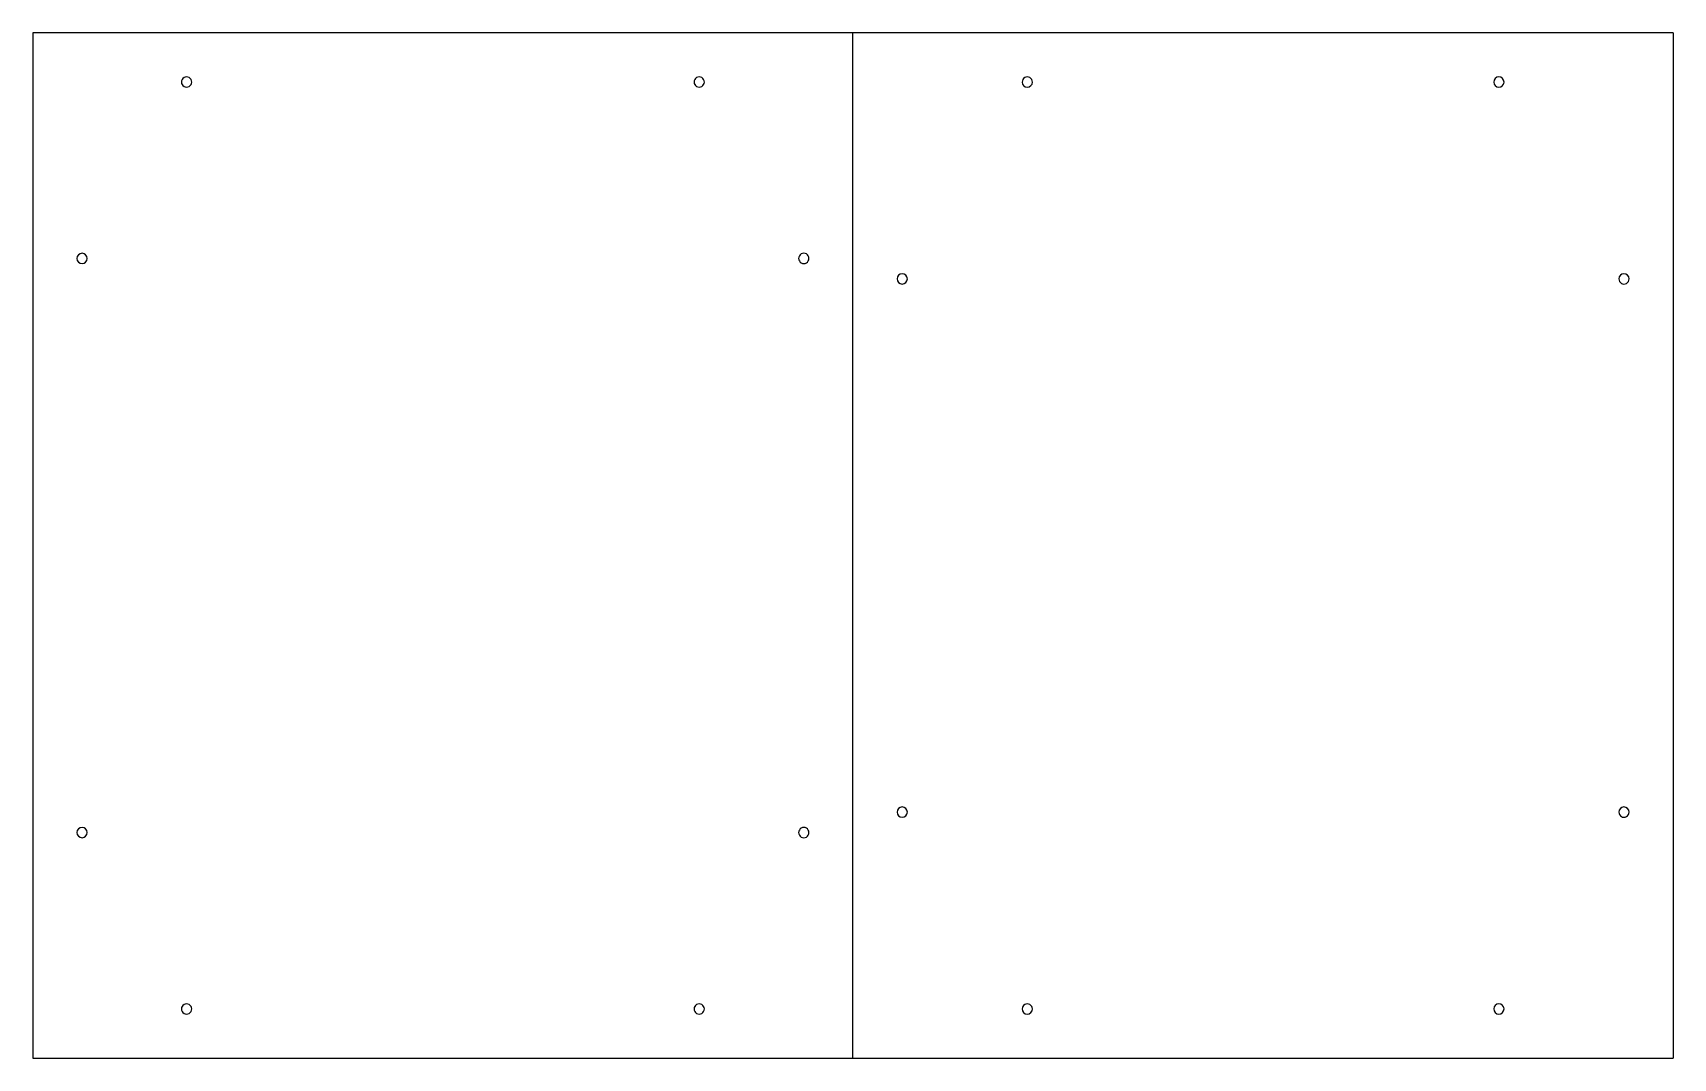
# Model space of a CAD drawing. Extents: x 14 to 814, y 12 to 512.
import ezdxf

# ---------------------------------------------------------------- set-up
doc = ezdxf.new("R2010")
doc.units = 0

msp = doc.modelspace()

# ---------------------------------------------------------------- linework, layer by layer
at = {"color": 50}
for points in [[(13.754968, 511.617044), (13.754968, 11.618662)], [(813.753406, 511.617044), (13.754968, 511.617044)], [(813.753406, 511.617044), (813.753406, 11.618662)], [(13.754968, 11.618662), (813.753406, 11.618662)]]:
    msp.add_lwpolyline(points, dxfattribs=at)
at = {"color": 170}
msp.add_lwpolyline([(413.754181, 11.618662), (413.754181, 511.617044)], dxfattribs=at)
at = {"color": 10}
for points in [[(91.254608, 487.617303), (91.168069, 488.269598), (90.919671, 488.867306), (90.52624, 489.381278), (90.004605, 489.782371), (89.396432, 490.033574), (88.754603, 490.117308), (88.112774, 490.033574), (87.5046, 489.782371), (86.982965, 489.381278), (86.589535, 488.867306), (86.341137, 488.269598), (86.254598, 487.617303), (86.341137, 486.965008), (86.589535, 486.3673), (86.982965, 485.853328), (87.5046, 485.452235), (88.112774, 485.201032), (88.754603, 485.117298), (89.396432, 485.201032), (90.004605, 485.452235), (90.52624, 485.853328), (90.919671, 486.3673), (91.168069, 486.965008), (91.254608, 487.617303), (91.254608, 487.617303)], [(341.254285, 487.617303), (341.167746, 488.269598), (340.919348, 488.867306), (340.525918, 489.381278), (340.004283, 489.782371), (339.396109, 490.033574), (338.75428, 490.117308), (338.112451, 490.033574), (337.504277, 489.782371), (336.982642, 489.381278), (336.589212, 488.867306), (336.340814, 488.269598), (336.254275, 487.617303), (336.340814, 486.965008), (336.589212, 486.3673), (336.982642, 485.853328), (337.504277, 485.452235), (338.112451, 485.201032), (338.75428, 485.117298), (339.396109, 485.201032), (340.004283, 485.452235), (340.525918, 485.853328), (340.919348, 486.3673), (341.167746, 486.965008), (341.254285, 487.617303), (341.254285, 487.617303)], [(501.254081, 487.617303), (501.167542, 488.269598), (500.919144, 488.867306), (500.525713, 489.381278), (500.004078, 489.782371), (499.395905, 490.033574), (498.754076, 490.117308), (498.112247, 490.033574), (497.504073, 489.782371), (496.982438, 489.381278), (496.589008, 488.867306), (496.34061, 488.269598), (496.254071, 487.617303), (496.450534, 486.644188), (496.986306, 485.849533), (497.780961, 485.313761), (498.754076, 485.117298), (499.727191, 485.313761), (500.521846, 485.849533), (501.057618, 486.644188), (501.254081, 487.617303), (501.254081, 487.617303)], [(731.253781, 487.617303), (731.055878, 488.588804), (730.51978, 489.381826), (729.725685, 489.916332), (728.753789, 490.112286), (727.781893, 489.916332), (726.987798, 489.381826), (726.4517, 488.588804), (726.253797, 487.617303), (726.4517, 486.645802), (726.987798, 485.85278), (727.781893, 485.318274), (728.753789, 485.12232), (729.725685, 485.318274), (730.51978, 485.85278), (731.055878, 486.645802), (731.253781, 487.617303), (731.253781, 487.617303)], [(40.254674, 401.617403), (40.058211, 402.590518), (39.522439, 403.385174), (38.727783, 403.920946), (37.754669, 404.117408), (36.781554, 403.920946), (35.986898, 403.385174), (35.451126, 402.590518), (35.254663, 401.617403), (35.451126, 400.644289), (35.986898, 399.849633), (36.781554, 399.313861), (37.754669, 399.117398), (38.727783, 399.313861), (39.522439, 399.849633), (40.058211, 400.644289), (40.254674, 401.617403), (40.254674, 401.617403)], [(392.254219, 401.617403), (392.167681, 402.269699), (391.919282, 402.867406), (391.525852, 403.381379), (391.004217, 403.782471), (390.396043, 404.033674), (389.754214, 404.117408), (389.112386, 404.033674), (388.504212, 403.782471), (387.982577, 403.381379), (387.589146, 402.867406), (387.340748, 402.269699), (387.254209, 401.617403), (387.340748, 400.965108), (387.589146, 400.367401), (387.982577, 399.853428), (388.504212, 399.452336), (389.112386, 399.201133), (389.754214, 399.117398), (390.396043, 399.201133), (391.004217, 399.452336), (391.525852, 399.853428), (391.919282, 400.367401), (392.167681, 400.965108), (392.254219, 401.617403), (392.254219, 401.617403)], [(440.254153, 391.617436), (440.05625, 392.588937), (439.520152, 393.381959), (438.726057, 393.916465), (437.754161, 394.112419), (436.782265, 393.916465), (435.98817, 393.381959), (435.452072, 392.588937), (435.254169, 391.617436), (435.452072, 390.645935), (435.98817, 389.852913), (436.782265, 389.318407), (437.754161, 389.122453), (438.726057, 389.318407), (439.520152, 389.852913), (440.05625, 390.645935), (440.254153, 391.617436), (440.254153, 391.617436)], [(792.253709, 391.617436), (792.057246, 392.590551), (791.521474, 393.385206), (790.726819, 393.920978), (789.753704, 394.11744), (788.780589, 393.920978), (787.985934, 393.385206), (787.450162, 392.590551), (787.253699, 391.617436), (787.340238, 390.965141), (787.588636, 390.367433), (787.982067, 389.853461), (788.503702, 389.452368), (789.111875, 389.201165), (789.753704, 389.117431), (790.395533, 389.201165), (791.003707, 389.452368), (791.525342, 389.853461), (791.918772, 390.367433), (792.16717, 390.965141), (792.253709, 391.617436), (792.253709, 391.617436)], [(440.254153, 131.617741), (440.05625, 132.589242), (439.520152, 133.382264), (438.726057, 133.91677), (437.754161, 134.112725), (436.782265, 133.91677), (435.98817, 133.382264), (435.452072, 132.589242), (435.254169, 131.617741), (435.452072, 130.64624), (435.98817, 129.853218), (436.782265, 129.318712), (437.754161, 129.122758), (438.726057, 129.318712), (439.520152, 129.853218), (440.05625, 130.64624), (440.254153, 131.617741), (440.254153, 131.617741)], [(792.253709, 131.617741), (792.057246, 132.590856), (791.521474, 133.385511), (790.726819, 133.921283), (789.753704, 134.117746), (788.780589, 133.921283), (787.985934, 133.385511), (787.450162, 132.590856), (787.253699, 131.617741), (787.340238, 130.965446), (787.588636, 130.367739), (787.982067, 129.853766), (788.503702, 129.452673), (789.111875, 129.20147), (789.753704, 129.117736), (790.395533, 129.20147), (791.003707, 129.452673), (791.525342, 129.853766), (791.918772, 130.367739), (792.16717, 130.965446), (792.253709, 131.617741), (792.253709, 131.617741)], [(40.254674, 121.617747), (40.058211, 122.590862), (39.522439, 123.385518), (38.727783, 123.92129), (37.754669, 124.117752), (36.781554, 123.92129), (35.986898, 123.385518), (35.451126, 122.590862), (35.254663, 121.617747), (35.451126, 120.644633), (35.986898, 119.849977), (36.781554, 119.314205), (37.754669, 119.117742), (38.727783, 119.314205), (39.522439, 119.849977), (40.058211, 120.644633), (40.254674, 121.617747), (40.254674, 121.617747)], [(392.254219, 121.617747), (392.167681, 122.270043), (391.919282, 122.86775), (391.525852, 123.381723), (391.004217, 123.782815), (390.396043, 124.034018), (389.754214, 124.117752), (389.112386, 124.034018), (388.504212, 123.782815), (387.982577, 123.381723), (387.589146, 122.86775), (387.340748, 122.270043), (387.254209, 121.617747), (387.340748, 120.965452), (387.589146, 120.367745), (387.982577, 119.853772), (388.504212, 119.452679), (389.112386, 119.201477), (389.754214, 119.117742), (390.396043, 119.201477), (391.004217, 119.452679), (391.525852, 119.853772), (391.919282, 120.367745), (392.167681, 120.965452), (392.254219, 121.617747), (392.254219, 121.617747)], [(91.254608, 35.617848), (91.168069, 36.270143), (90.919671, 36.86785), (90.52624, 37.381823), (90.004605, 37.782916), (89.396432, 38.034119), (88.754603, 38.117853), (88.112774, 38.034119), (87.5046, 37.782916), (86.982965, 37.381823), (86.589535, 36.86785), (86.341137, 36.270143), (86.254598, 35.617848), (86.341137, 34.965552), (86.589535, 34.367845), (86.982965, 33.853872), (87.5046, 33.45278), (88.112774, 33.201577), (88.754603, 33.117843), (89.396432, 33.201577), (90.004605, 33.45278), (90.52624, 33.853872), (90.919671, 34.367845), (91.168069, 34.965552), (91.254608, 35.617848), (91.254608, 35.617848)], [(341.254285, 35.617848), (341.167746, 36.270143), (340.919348, 36.86785), (340.525918, 37.381823), (340.004283, 37.782916), (339.396109, 38.034119), (338.75428, 38.117853), (338.112451, 38.034119), (337.504277, 37.782916), (336.982642, 37.381823), (336.589212, 36.86785), (336.340814, 36.270143), (336.254275, 35.617848), (336.340814, 34.965552), (336.589212, 34.367845), (336.982642, 33.853872), (337.504277, 33.45278), (338.112451, 33.201577), (338.75428, 33.117843), (339.396109, 33.201577), (340.004283, 33.45278), (340.525918, 33.853872), (340.919348, 34.367845), (341.167746, 34.965552), (341.254285, 35.617848), (341.254285, 35.617848)], [(501.254081, 35.617848), (501.167542, 36.270143), (500.919144, 36.86785), (500.525713, 37.381823), (500.004078, 37.782916), (499.395905, 38.034119), (498.754076, 38.117853), (498.112247, 38.034119), (497.504073, 37.782916), (496.982438, 37.381823), (496.589008, 36.86785), (496.34061, 36.270143), (496.254071, 35.617848), (496.450534, 34.644733), (496.986306, 33.850077), (497.780961, 33.314306), (498.754076, 33.117843), (499.727191, 33.314306), (500.521846, 33.850077), (501.057618, 34.644733), (501.254081, 35.617848), (501.254081, 35.617848)], [(731.253781, 35.617848), (731.055878, 36.589349), (730.51978, 37.382371), (729.725685, 37.916877), (728.753789, 38.112831), (727.781893, 37.916877), (726.987798, 37.382371), (726.4517, 36.589349), (726.253797, 35.617848), (726.4517, 34.646346), (726.987798, 33.853325), (727.781893, 33.318819), (728.753789, 33.122864), (729.725685, 33.318819), (730.51978, 33.853325), (731.055878, 34.646346), (731.253781, 35.617848), (731.253781, 35.617848)]]:
    msp.add_lwpolyline(points, dxfattribs=at)

doc.saveas('drawing.dxf')
